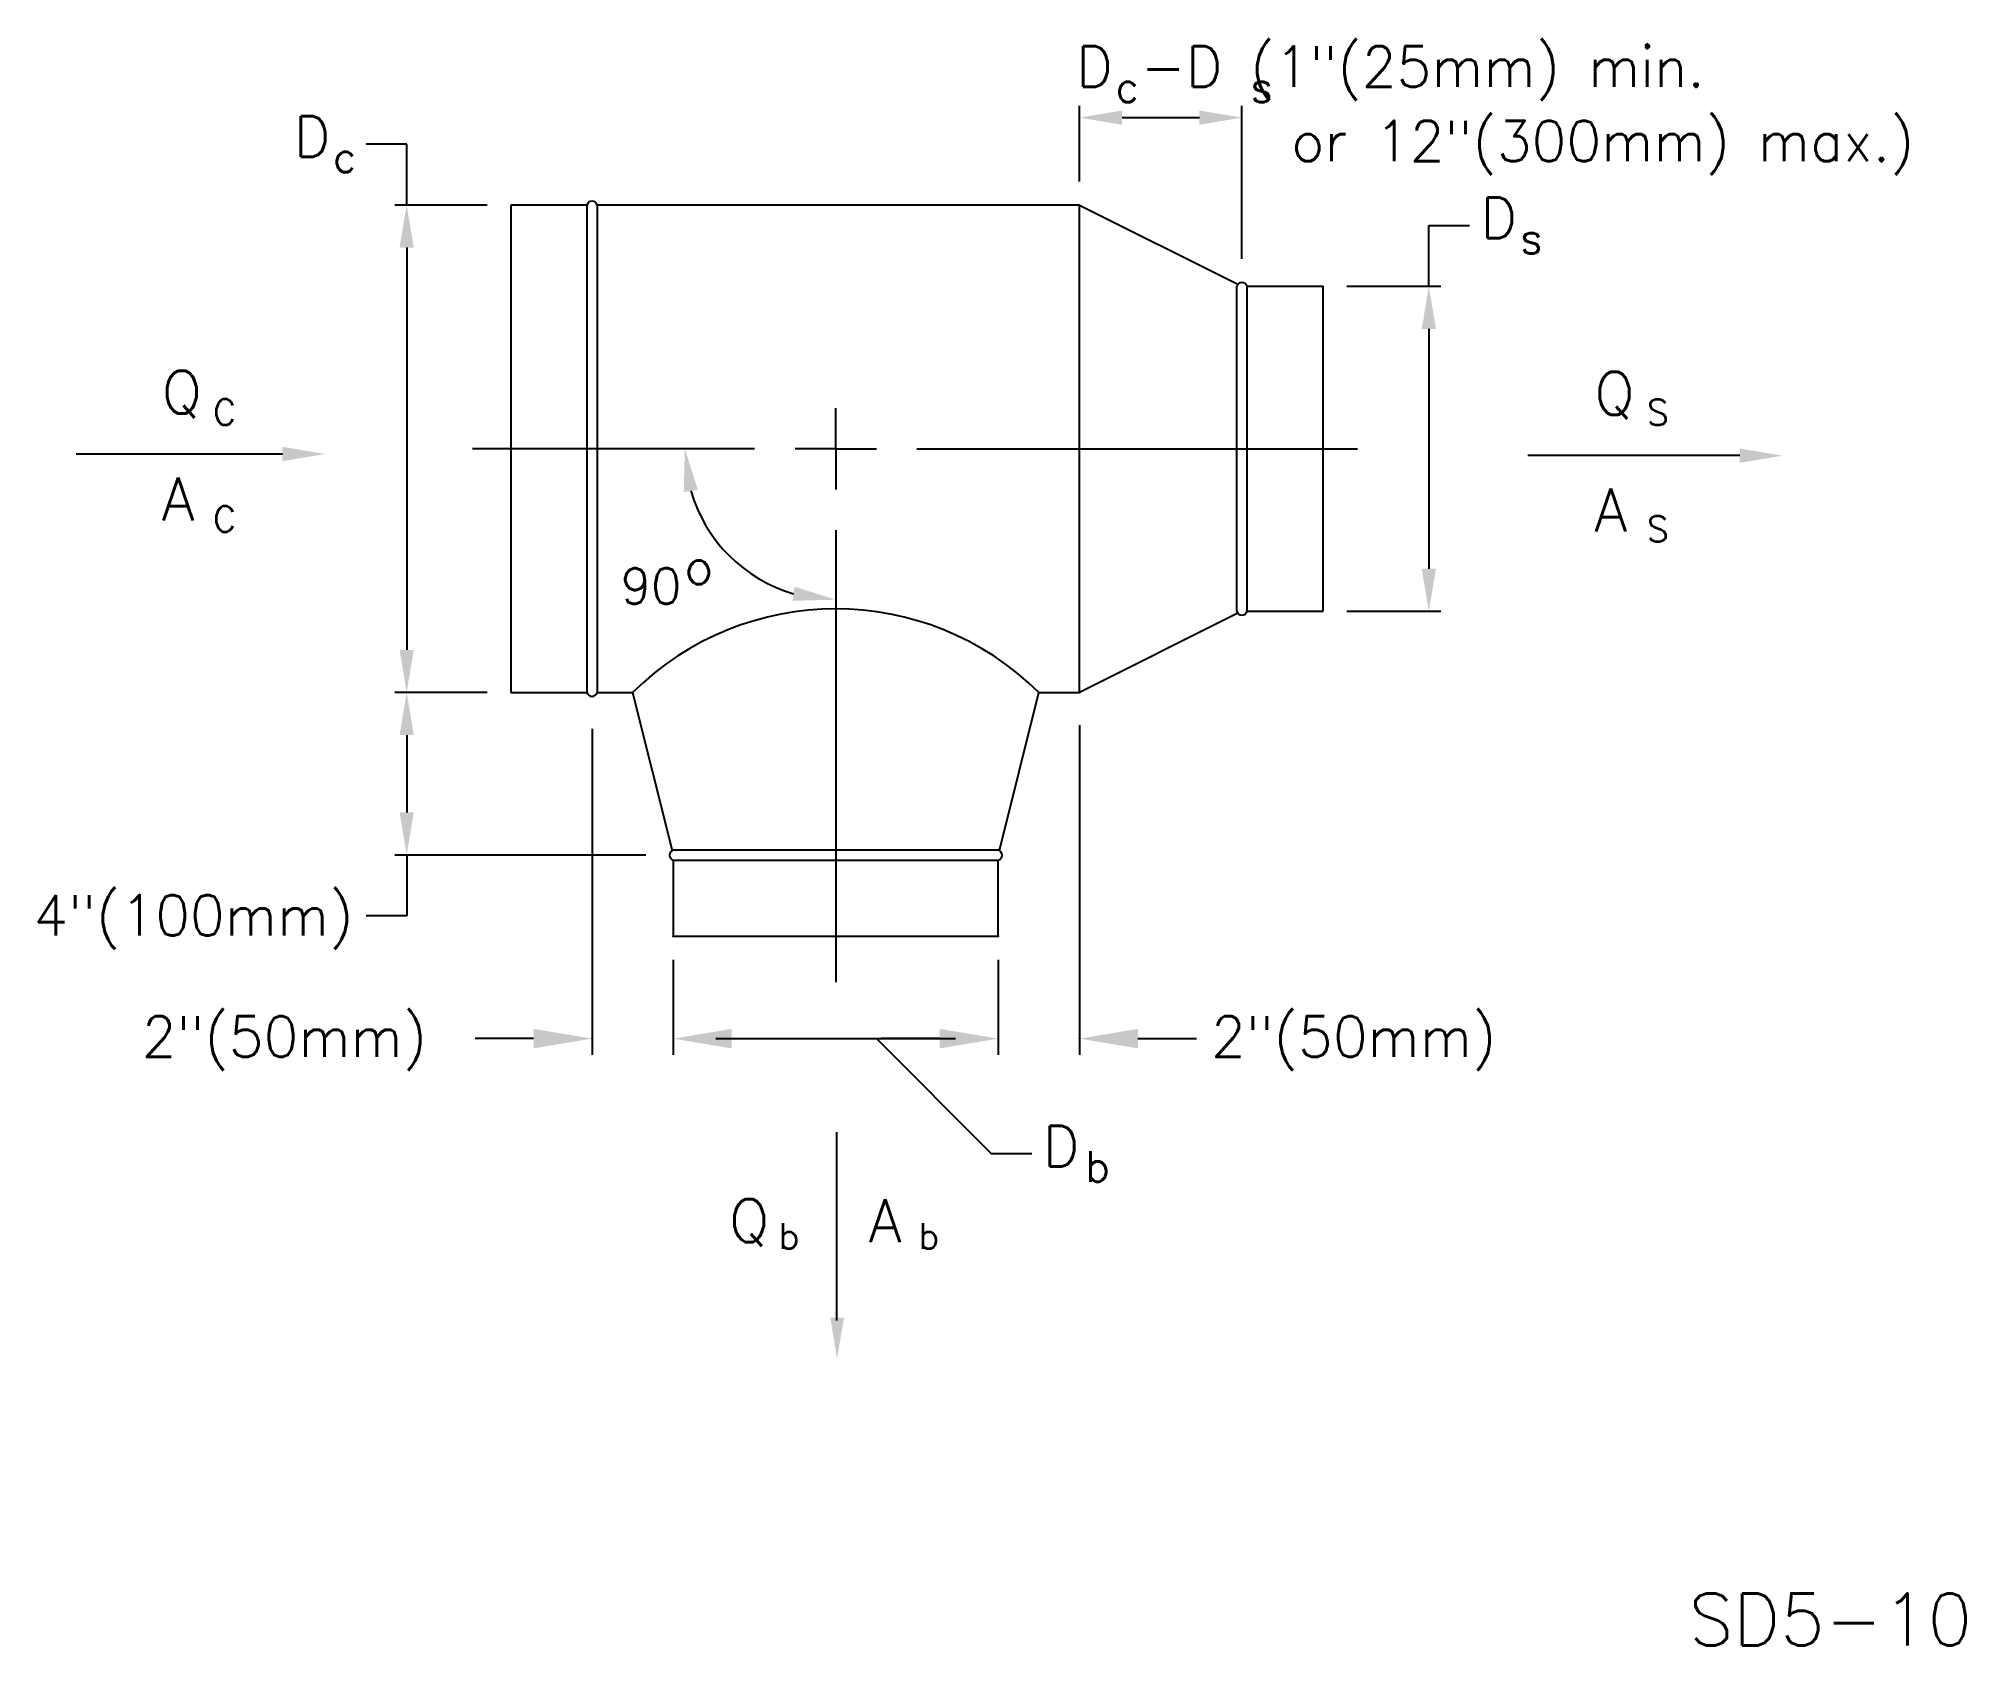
# Model space of a CAD drawing. Extents: x 2.29 to 10.44, y 1.08 to 7.87.
import ezdxf
from ezdxf.enums import TextEntityAlignment as Align

# ---------------------------------------------------------------- set-up
doc = ezdxf.new("R2010")
doc.units = 0
doc.header["$LTSCALE"] = 4
doc.header["$MEASUREMENT"] = 0
doc.layers.get('0').update_dxf_attribs({"linetype": 'CONTINUOUS'})
doc.layers.add('ALT', color=7, linetype='CONTINUOUS')
doc.layers.add('NUMBER', color=7, linetype='CONTINUOUS')
doc.styles.add('ROMANS', font='romans')
doc.dimstyles.get("Standard").update_dxf_attribs({"dimtxt": 0.18, "dimasz": 0.18, "dimexe": 0.18, "dimexo": 0.0625, "dimgap": 0.09, "dimtad": 0, "dimtih": 1, "dimtoh": 1, "dimdec": 4, "dimzin": 0, "dimdsep": 46, "dimtxsty": 'Standard', "dimcen": 0.09, "dimadec": 0, "dimazin": 0, "dimtfac": 1, "dimtdec": 4, "dimtofl": 0, "dimtmove": 0, "dimatfit": 3, "dimfxl": 0, "dimtolj": 1, "dimtzin": 0, "dimarcsym": 0})

# ---------------------------------------------------------------- blocks, each defined once
blk = doc.blocks.new('*D3')
at = {"layer": 'ALT', "color": 0, "lineweight": -2}
for p, q in [((6.6932, 7.2694), (6.6932, 7.5887)), ((7.3797, 6.9422), (7.3797, 7.5887)), ((6.8732, 7.5387), (7.1997, 7.5387))]:
    blk.add_line(p, q, dxfattribs=at)
at = {"layer": 'ALT', "color": 0}
for points in [[(6.8732, 7.5687), (6.8732, 7.5087), (6.6932, 7.5387)], [(7.1997, 7.5687), (7.1997, 7.5087), (7.3797, 7.5387)]]:
    blk.add_solid(points, dxfattribs=at)
at = {"layer": 'ALT', "color": 0, "insert": (7.0365, 7.7187), "char_height": 0.18, "attachment_point": 5}
blk.add_mtext('\\A1;  ', dxfattribs=at)
blk = doc.blocks.new('*D2')
at = {"layer": 'ALT', "color": 0, "lineweight": -2}
for p, q in [((4.1902, 5.1097), (3.8004, 5.1097)), ((3.8504, 4.9297), (3.8504, 4.6031)), ((4.8607, 4.4231), (3.8004, 4.4231))]:
    blk.add_line(p, q, dxfattribs=at)
at = {"layer": 'ALT', "color": 0}
for points in [[(3.8204, 4.9297), (3.8804, 4.9297), (3.8504, 5.1097)], [(3.8204, 4.6031), (3.8804, 4.6031), (3.8504, 4.4231)]]:
    blk.add_solid(points, dxfattribs=at)
at = {"layer": 'ALT', "color": 0, "insert": (3.6704, 4.7664), "char_height": 0.18, "attachment_point": 5, "rotation": 90}
blk.add_mtext('\\A1;  ', dxfattribs=at)

msp = doc.modelspace()

# ---------------------------------------------------------------- linework, layer by layer
for p, q in [((3.85039, 7.42687), (3.67875, 7.42687)), ((3.85039, 7.1694), (3.85039, 7.42687)), ((4.29019, 7.1694), (4.29019, 5.10971)), ((4.61202, 7.1694), (4.29019, 7.1694)), ((4.61202, 7.1694), (4.61202, 5.10971)), ((6.69317, 7.1694), (4.65493, 7.1694)), ((4.65493, 7.1694), (4.65493, 5.10971)), ((6.69317, 5.10971), (6.69317, 7.1694)), ((6.69317, 7.1694), (7.36289, 6.83455)), ((8.16935, 6.82612), (8.16935, 7.08358)), ((8.16935, 7.08358), (8.34099, 7.08358)), ((7.35828, 5.45299), (7.35828, 6.82612)), ((7.40119, 6.82612), (7.72302, 6.82612)), ((7.40119, 5.45299), (7.40119, 6.82612)), ((7.72302, 5.45299), (7.72302, 6.82612)), ((5.66332, 6.13956), (5.66332, 6.3112)), ((3.32556, 6.1175), (2.45438, 6.1175)), ((5.32004, 6.13956), (4.12845, 6.13956)), ((5.66332, 6.13956), (5.49168, 6.13956)), ((5.66332, 6.13956), (5.66332, 5.96792)), ((5.66332, 6.13956), (5.83496, 6.13956)), ((6.0066, 6.13956), (7.86863, 6.13956)), ((9.48338, 6.11052), (8.5874, 6.11052)), ((5.66332, 5.79627), (5.66332, 3.88604)), ((7.36289, 5.44457), (6.69317, 5.10971)), ((7.40119, 5.45299), (7.72302, 5.45299)), ((4.29019, 5.10971), (4.61202, 5.10971)), ((4.65493, 5.10971), (4.80512, 5.10971)), ((4.80512, 5.10971), (4.97191, 4.44254)), ((6.35474, 4.44254), (6.52153, 5.10971)), ((6.52153, 5.10971), (6.69317, 5.10971)), ((4.97676, 4.4446), (6.34989, 4.4446)), ((4.97676, 4.40169), (4.97676, 4.07986)), ((4.97676, 4.40169), (6.34989, 4.40169)), ((6.34989, 4.07986), (6.34989, 4.40169)), ((4.97676, 4.07986), (6.34989, 4.07986)), ((5.83496, 3.64746), (6.32044, 3.16199)), ((5.66727, 2.45592), (5.66727, 3.25262)), ((6.32044, 3.16199), (6.49208, 3.16199))]:
    msp.add_line(p, q)
at = {"linetype": 'ByBlock'}
for p, q in [((4.19019, 7.1694), (3.80039, 7.1694)), ((3.85039, 6.9894), (3.85039, 5.28971)), ((7.82302, 6.82612), (8.21935, 6.82612)), ((8.16935, 6.64612), (8.16935, 5.63299)), ((7.82302, 5.45299), (8.21935, 5.45299)), ((4.19019, 5.10971), (3.80039, 5.10971)), ((4.97676, 3.97986), (4.97676, 3.59746)), ((4.97676, 3.94255), (4.97676, 3.5788)), ((6.34989, 3.97986), (6.34989, 3.59746)), ((6.34989, 3.94255), (6.34989, 3.5788)), ((5.15676, 3.64746), (6.16989, 3.64746)), ((5.22392, 3.64746), (5.47108, 3.64746)), ((6.10272, 3.64746), (5.85556, 3.64746))]:
    msp.add_line(p, q, dxfattribs=at)
for centre, radius, start, end in [((4.63347, 7.16315), 0.02235, 16.260205, 163.739795), ((7.37973, 6.81986), 0.02235, 16.260205, 163.739795), ((5.66332, 4.24285), 1.21982, 45.287533, 134.712467), ((7.37973, 5.45925), 0.02235, 196.260205, 343.739795), ((4.63347, 5.11597), 0.02235, 196.260205, 343.739795), ((4.98301, 4.42314), 0.02235, 106.260205, 253.739795), ((6.34363, 4.42314), 0.02235, 286.260205, 73.739795)]:
    msp.add_arc(centre, radius, start, end)
msp.add_arc((5.66332, 6.13956), 0.63775, 196.225547, 253.774453, dxfattribs=at)
for points in [[(3.88039, 6.9894), (3.82039, 6.9894), (3.85039, 7.1694)], [(8.19935, 6.64612), (8.13935, 6.64612), (8.16935, 6.82612)], [(5.08068, 5.96559), (5.02128, 5.95713), (5.02558, 6.13956)], [(8.19935, 5.63299), (8.13935, 5.63299), (8.16935, 5.45299)], [(5.48936, 5.55691), (5.48089, 5.49751), (5.66332, 5.50181)], [(3.88039, 5.28971), (3.82039, 5.28971), (3.85039, 5.10971)], [(5.22392, 3.60627), (5.22392, 3.68865), (4.97676, 3.64746)], [(5.15676, 3.61746), (5.15676, 3.67746), (4.97676, 3.64746)], [(6.10272, 3.60627), (6.10272, 3.68865), (6.34989, 3.64746)], [(6.16989, 3.61746), (6.16989, 3.67746), (6.34989, 3.64746)]]:
    msp.add_solid(points, dxfattribs=at)
for points in [[(3.32556, 6.14769), (3.32556, 6.08731), (3.50671, 6.1175)], [(9.48338, 6.14071), (9.48338, 6.08033), (9.66453, 6.11052)], [(5.69775, 2.4679), (5.64024, 2.4679), (5.66899, 2.29538)]]:
    msp.add_solid(points)
at = {"layer": 'ALT', "linetype": 'ByBlock'}
for p, q in [((6.69317, 4.9724), (6.69317, 3.5788)), ((4.63347, 4.95631), (4.63347, 3.5788)), ((4.38631, 3.64746), (4.13915, 3.64746)), ((6.94033, 3.64746), (7.1875, 3.64746))]:
    msp.add_line(p, q, dxfattribs=at)
at = {"layer": 'ALT'}
for p, q in [((3.85039, 4.42314), (3.85039, 4.16568)), ((3.85039, 4.16568), (3.67875, 4.16568))]:
    msp.add_line(p, q, dxfattribs=at)
at = {"layer": 'ALT', "linetype": 'ByBlock'}
for points in [[(4.38631, 3.60627), (4.38631, 3.68865), (4.63347, 3.64746)], [(6.94033, 3.60627), (6.94033, 3.68865), (6.69317, 3.64746)]]:
    msp.add_solid(points, dxfattribs=at)
at = {"layer": 'NUMBER', "linetype": 'ByBlock'}
for p in [(4.63347, 5.09362), (6.69317, 5.10971), (4.97676, 4.07986), (6.34989, 4.07986), (4.63347, 3.64746), (6.69317, 3.64746)]:
    msp.add_point(p, dxfattribs=at)

# ---------------------------------------------------------------- texts
at = {"style": 'ROMANS'}
for s, height, p in [('D', 0.17164, (3.37353, 7.37272)), ('D', 0.17164, (8.38727, 7.02944)), ('Q', 0.18113, (2.81451, 6.28827)), ('Q', 0.18113, (8.86819, 6.28339)), ('A', 0.18113, (2.81451, 5.8367)), ('A', 0.18113, (8.86819, 5.79079)), ('90', 0.15, (4.75433, 5.48478)), ('o', 0.15, (5.02357, 5.56697)), ('D', 0.17164, (6.53836, 3.10784)), ('Q', 0.18113, (5.2118, 2.78825)), ('A', 0.18113, (5.80278, 2.78825))]:
    msp.add_text(s, height=height, dxfattribs=at).set_placement(p)
for s, height, p in [('c', 0.12873, (3.58891, 7.37228)), ('s', 0.12873, (8.60265, 7.029)), ('C', 0.10867, (3.0809, 6.29444)), ('S', 0.10867, (9.13674, 6.29331)), ('C', 0.10867, (3.0809, 5.84287)), ('S', 0.10867, (9.13674, 5.80071)), ('b', 0.12873, (6.7702, 3.1074)), ('b', 0.10867, (5.46564, 2.81321)), ('b', 0.10867, (6.05663, 2.81321))]:
    msp.add_text(s, height=height, dxfattribs=at).set_placement(p, align=Align.MIDDLE)
at = {"layer": 'ALT', "style": 'ROMANS'}
for s, height, p in [('D -D (1"(25mm) min.', 0.1716413, (6.67953, 7.66848)), ('or 12"(300mm) max.)', 0.1716413, (7.58849, 7.35406)), ('2"(50mm)', 0.171641, (2.73083, 3.57029)), ('2"(50mm)', 0.171641, (7.24887, 3.57029))]:
    msp.add_text(s, height=height, dxfattribs=at).set_placement(p)
for s, p in [('c', (6.89491, 7.66805)), ('s', (7.46307, 7.66805))]:
    msp.add_text(s, height=0.12873, dxfattribs=at).set_placement(p, align=Align.MIDDLE)
msp.add_text('4"(100mm)', height=0.171641, dxfattribs=at).set_placement((3.6263, 4.08252), align=Align.RIGHT)
at = {"layer": 'NUMBER', "style": 'ROMANS'}
msp.add_text('SD5-10', height=0.22, dxfattribs=at).set_placement((9.26764, 1.08366))

# ---------------------------------------------------------------- dimensions: what is measured, and where the dimension line sits
at = {"layer": 'ALT'}
dim = msp.add_linear_dim(base=(7.37973, 7.53869), p1=(6.69317, 7.1694), p2=(7.37973, 6.84221), text='  ', dimstyle='Standard', override={"dimexe": 0.05, "dimexo": 0.1, "dimtad": 1, "dimtih": 0, "dimtoh": 0, "dimtmove": 2}, dxfattribs=at)
dim.commit()
dim.dimension.update_dxf_attribs({"geometry": '*D3', "text_midpoint": (7.03645, 7.71869)})
dim = msp.add_linear_dim(base=(3.85039, 4.42314), p1=(4.29019, 5.10971), p2=(4.96067, 4.42314), angle=90, text='  ', dimstyle='Standard', override={"dimexe": 0.05, "dimexo": 0.1, "dimtad": 1, "dimtih": 0, "dimtoh": 0, "dimtmove": 2}, dxfattribs=at)
dim.commit()
dim.dimension.update_dxf_attribs({"geometry": '*D2', "text_midpoint": (3.67039, 4.76643)})

doc.saveas('drawing.dxf')
